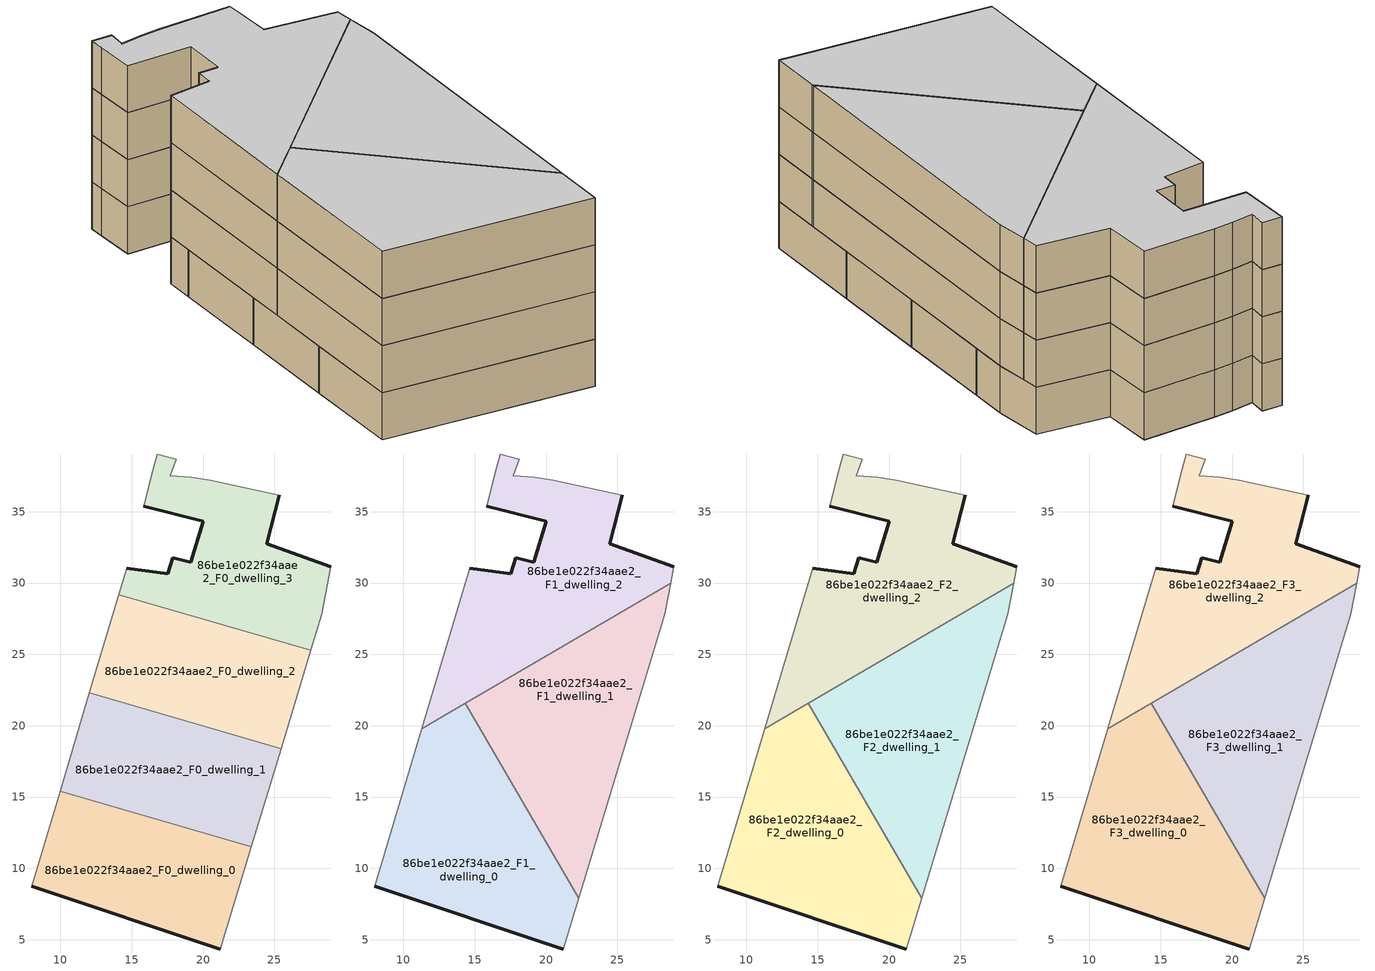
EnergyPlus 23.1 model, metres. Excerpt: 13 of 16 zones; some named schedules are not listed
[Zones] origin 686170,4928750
86be1e022f34aae2_F0_dwelling_0
 floor ground (EU_floor_Construction): 21.22,4.35 23.38,11.5 9.98,15.4 7.99,8.74 z0
 wall outside (EU_wall_Construction): 21.22,4.35 7.99,8.74 z0:3
 wall adiabatic (EU_wall_Construction): 7.99,8.74 9.98,15.4 / 23.38,11.5 21.22,4.35 z0:3
 wall to 86be1e022f34aae2_F0_dwelling_1 (EU_wall_Construction): 9.98,15.4 23.38,11.5 z0:3
86be1e022f34aae2_F0_dwelling_1
 floor ground (EU_floor_Construction): 23.38,11.5 25.47,18.4 12.04,22.3 9.98,15.4 z0
 wall adiabatic (EU_wall_Construction): 9.98,15.4 12.04,22.3 / 25.47,18.4 23.38,11.5 z0:3
 wall to 86be1e022f34aae2_F0_dwelling_2 (EU_wall_Construction): 12.04,22.3 25.47,18.4 z0:3
86be1e022f34aae2_F0_dwelling_2
 floor ground (EU_floor_Construction): 25.47,18.4 27.55,25.28 14.1,29.19 12.04,22.3 z0
 wall adiabatic (EU_wall_Construction): 12.04,22.3 14.1,29.19 / 27.55,25.28 25.47,18.4 z0:3
 wall to 86be1e022f34aae2_F0_dwelling_3 (EU_wall_Construction): 14.1,29.19 27.55,25.28 z0:3
86be1e022f34aae2_F0_dwelling_3
 floor ground (EU_floor_Construction): 27.55,25.28 28.32,27.82 28.96,31.15 24.48,32.77 25.36,36.17 20.5,37.19 19.18,37.4 17.7,37.53 18.11,38.69 16.81,39.04 16.53,38.02 15.83,35.38 20,34.34 19.14,31.46 17.87,31.78 17.53,30.65 14.65,31.03 14.1,29.19 z0
 wall outside (EU_wall_Construction): 25.36,36.17 24.48,32.77 28.96,31.15 / 14.65,31.03 17.53,30.65 17.87,31.78 19.14,31.46 20,34.34 15.83,35.38 z0:3
 wall adiabatic (EU_wall_Construction): 15.83,35.38 16.53,38.02 16.81,39.04 18.11,38.69 17.7,37.53 19.18,37.4 20.5,37.19 25.36,36.17 / 28.96,31.15 28.32,27.82 27.55,25.28 / 14.1,29.19 14.65,31.03 z0:3
86be1e022f34aae2_F1_dwelling_0
 floor to 86be1e022f34aae2_F0_dwelling_0 (EU_floor_Construction): 21.22,4.35 22.3,7.92 19.55,12.62 9.98,15.4 7.99,8.74 z3
 floor to 86be1e022f34aae2_F0_dwelling_1 (EU_floor_Construction): 19.55,12.62 14.33,21.56 11.29,19.79 9.98,15.4 z3
 wall outside (EU_wall_Construction): 21.22,4.35 7.99,8.74 z3:6
 wall adiabatic (EU_wall_Construction): 7.99,8.74 11.29,19.79 / 22.3,7.92 21.22,4.35 z3:6
 wall to 86be1e022f34aae2_F1_dwelling_1 (EU_wall_Construction): 14.33,21.56 22.3,7.92 z3:6
 wall to 86be1e022f34aae2_F1_dwelling_2 (EU_wall_Construction): 11.29,19.79 14.33,21.56 z3:6
86be1e022f34aae2_F1_dwelling_1
 floor to 86be1e022f34aae2_F0_dwelling_1 (EU_floor_Construction): 23.38,11.5 25.47,18.4 14.42,21.61 14.33,21.56 19.55,12.62 z3
 floor to 86be1e022f34aae2_F0_dwelling_0 (EU_floor_Construction): 22.3,7.92 23.38,11.5 19.55,12.62 z3
 floor to 86be1e022f34aae2_F0_dwelling_2 (EU_floor_Construction): 25.47,18.4 27.55,25.28 22.98,26.61 14.42,21.61 z3
 floor to 86be1e022f34aae2_F0_dwelling_3 (EU_floor_Construction): 27.55,25.28 28.32,27.82 28.73,29.97 22.98,26.61 z3
 wall adiabatic (EU_wall_Construction): 28.73,29.97 28.32,27.82 22.3,7.92 z3:6
 wall to 86be1e022f34aae2_F1_dwelling_2 (EU_wall_Construction): 14.33,21.56 28.73,29.97 z3:6
86be1e022f34aae2_F1_dwelling_2
 floor to 86be1e022f34aae2_F0_dwelling_2 (EU_floor_Construction): 22.98,26.61 14.1,29.19 12.04,22.3 14.42,21.61 z3
 floor to 86be1e022f34aae2_F0_dwelling_3 (EU_floor_Construction): 28.73,29.97 28.96,31.15 24.48,32.77 25.36,36.17 20.5,37.19 19.18,37.4 17.7,37.53 18.11,38.69 16.81,39.04 16.53,38.02 15.83,35.38 20,34.34 19.14,31.46 17.87,31.78 17.53,30.65 14.65,31.03 14.1,29.19 22.98,26.61 z3
 floor to 86be1e022f34aae2_F0_dwelling_1 (EU_floor_Construction): 14.42,21.61 12.04,22.3 11.29,19.79 z3
 wall outside (EU_wall_Construction): 25.36,36.17 24.48,32.77 28.96,31.15 / 14.65,31.03 17.53,30.65 17.87,31.78 19.14,31.46 20,34.34 15.83,35.38 z3:6
 wall adiabatic (EU_wall_Construction): 15.83,35.38 16.53,38.02 16.81,39.04 18.11,38.69 17.7,37.53 19.18,37.4 20.5,37.19 25.36,36.17 / 28.96,31.15 28.73,29.97 / 11.29,19.79 14.65,31.03 z3:6
86be1e022f34aae2_F2_dwelling_0
 floor to 86be1e022f34aae2_F1_dwelling_0 (EU_floor_Construction): 21.22,4.35 22.3,7.92 14.33,21.56 11.29,19.79 7.99,8.74 z6
 wall outside (EU_wall_Construction): 21.22,4.35 7.99,8.74 z6:9
 wall adiabatic (EU_wall_Construction): 7.99,8.74 11.29,19.79 / 22.3,7.92 21.22,4.35 z6:9
 wall to 86be1e022f34aae2_F2_dwelling_1 (EU_wall_Construction): 14.33,21.56 22.3,7.92 z6:9
 wall to 86be1e022f34aae2_F2_dwelling_2 (EU_wall_Construction): 11.29,19.79 14.33,21.56 z6:9
86be1e022f34aae2_F2_dwelling_1
 floor to 86be1e022f34aae2_F1_dwelling_1 (EU_floor_Construction): 22.3,7.92 28.32,27.82 28.73,29.97 14.33,21.56 z6
 wall adiabatic (EU_wall_Construction): 28.73,29.97 28.32,27.82 22.3,7.92 z6:9
 wall to 86be1e022f34aae2_F2_dwelling_2 (EU_wall_Construction): 14.33,21.56 28.73,29.97 z6:9
86be1e022f34aae2_F2_dwelling_2
 floor to 86be1e022f34aae2_F1_dwelling_2 (EU_floor_Construction): 28.73,29.97 28.96,31.15 24.48,32.77 25.36,36.17 20.5,37.19 19.18,37.4 17.7,37.53 18.11,38.69 16.81,39.04 16.53,38.02 15.83,35.38 20,34.34 19.14,31.46 17.87,31.78 17.53,30.65 14.65,31.03 11.29,19.79 z6
 wall outside (EU_wall_Construction): 25.36,36.17 24.48,32.77 28.96,31.15 / 14.65,31.03 17.53,30.65 17.87,31.78 19.14,31.46 20,34.34 15.83,35.38 z6:9
 wall adiabatic (EU_wall_Construction): 15.83,35.38 16.53,38.02 16.81,39.04 18.11,38.69 17.7,37.53 19.18,37.4 20.5,37.19 25.36,36.17 / 28.96,31.15 28.73,29.97 / 11.29,19.79 14.65,31.03 z6:9
86be1e022f34aae2_F3_dwelling_0
 floor to 86be1e022f34aae2_F2_dwelling_0 (EU_floor_Construction): 21.22,4.35 22.3,7.92 14.33,21.56 11.29,19.79 7.99,8.74 z9
 wall outside (EU_wall_Construction): 21.22,4.35 7.99,8.74 z9:12
 wall adiabatic (EU_wall_Construction): 7.99,8.74 11.29,19.79 / 22.3,7.92 21.22,4.35 z9:12
 wall to 86be1e022f34aae2_F3_dwelling_1 (EU_wall_Construction): 14.33,21.56 22.3,7.92 z9:12
 wall to 86be1e022f34aae2_F3_dwelling_2 (EU_wall_Construction): 11.29,19.79 14.33,21.56 z9:12
 ceiling to 86be1e022f34aae2_F4_dwelling_0 (EU_floor_Construction): 14.33,21.56 22.3,7.92 21.22,4.35 7.99,8.74 11.29,19.79 z12
86be1e022f34aae2_F3_dwelling_1
 floor to 86be1e022f34aae2_F2_dwelling_1 (EU_floor_Construction): 22.3,7.92 28.32,27.82 28.73,29.97 14.33,21.56 z9
 wall adiabatic (EU_wall_Construction): 28.73,29.97 28.32,27.82 22.3,7.92 z9:12
 wall to 86be1e022f34aae2_F3_dwelling_2 (EU_wall_Construction): 14.33,21.56 28.73,29.97 z9:12
 ceiling to 86be1e022f34aae2_F4_dwelling_1 (EU_floor_Construction): 28.73,29.97 28.32,27.82 22.3,7.92 14.33,21.56 z12
86be1e022f34aae2_F3_dwelling_2
 floor to 86be1e022f34aae2_F2_dwelling_2 (EU_floor_Construction): 28.73,29.97 28.96,31.15 24.48,32.77 25.36,36.17 20.5,37.19 19.18,37.4 17.7,37.53 18.11,38.69 16.81,39.04 16.53,38.02 15.83,35.38 20,34.34 19.14,31.46 17.87,31.78 17.53,30.65 14.65,31.03 11.29,19.79 z9
 wall outside (EU_wall_Construction): 25.36,36.17 24.48,32.77 28.96,31.15 / 14.65,31.03 17.53,30.65 17.87,31.78 19.14,31.46 20,34.34 15.83,35.38 z9:12
 wall adiabatic (EU_wall_Construction): 15.83,35.38 16.53,38.02 16.81,39.04 18.11,38.69 17.7,37.53 19.18,37.4 20.5,37.19 25.36,36.17 / 28.96,31.15 28.73,29.97 / 11.29,19.79 14.65,31.03 z9:12
 ceiling to 86be1e022f34aae2_F4_dwelling_2 (EU_floor_Construction): 25.36,36.17 24.48,32.77 28.96,31.15 28.73,29.97 11.29,19.79 14.65,31.03 17.53,30.65 17.87,31.78 19.14,31.46 20,34.34 15.83,35.38 16.53,38.02 16.81,39.04 18.11,38.69 17.7,37.53 19.18,37.4 20.5,37.19 z12
[Building]
EU S2 Campaign: North Axis=0; Terrain=City; Solar Distribution=FullExterior
[Site:Location]
Bologna: Latitude=44.5; Longitude=11.25; Time Zone=1; Elevation=37
[SizingPeriod:WeatherFileDays]
AnnualSizingPeriod: Begin Month=1; Begin Day of Month=1; End Month=12; End Day of Month=31; Day of Week for Start Day=Monday; Use Weather File Daylight Saving Period=No; Use Weather File Rain and Snow Indicators=No
[MATERIAL]
EU_InternalMass_Material: Roughness=MediumRough; Thickness=0.1; Conductivity=1; Density=1800; Specific Heat=900; Thermal Absorptance=0.9; Solar Absorptance=0.7; Visible Absorptance=0.7
[MATERIAL:NOMASS] Roughness=MediumRough; Thermal Absorptance=0.9; Solar Absorptance=0.7; Visible Absorptance=0.7
Name | Thermal Resistance
EU_wall_NoMass | 0.905828
EU_floor_NoMass | 0.67114
[CONSTRUCTION]
EU_wall_Construction: EU_wall_NoMass
EU_floor_Construction: EU_floor_NoMass
EU_InternalMass_Construction: EU_InternalMass_Material
[ZONE] Type=1; Multiplier=1; Ceiling Height=autocalculate; Floor Area=autocalculate; Part of Total Floor Area=Yes
Name | Volume
86be1e022f34aae2_F0_dwelling_0 | 301.822
86be1e022f34aae2_F1_dwelling_0; 86be1e022f34aae2_F2_dwelling_0; 86be1e022f34aae2_F3_dwelling_0 | 402.448
86be1e022f34aae2_F0_dwelling_1; 86be1e022f34aae2_F0_dwelling_2 | 301.83
86be1e022f34aae2_F1_dwelling_1; 86be1e022f34aae2_F2_dwelling_1; 86be1e022f34aae2_F3_dwelling_1 | 402.407
86be1e022f34aae2_F1_dwelling_2; 86be1e022f34aae2_F2_dwelling_2; 86be1e022f34aae2_F3_dwelling_2 | 402.454
86be1e022f34aae2_F0_dwelling_3 | 301.824
[INTERNALMASS] Construction=EU_InternalMass_Construction
Name | Zone or ZoneList | Surface Area
86be1e022f34aae2_F0_dwelling_0_EU_InternalMass | 86be1e022f34aae2_F0_dwelling_0 | 100.607
86be1e022f34aae2_F0_dwelling_1_EU_InternalMass | 86be1e022f34aae2_F0_dwelling_1 | 100.61
86be1e022f34aae2_F0_dwelling_2_EU_InternalMass | 86be1e022f34aae2_F0_dwelling_2 | 100.61
86be1e022f34aae2_F0_dwelling_3_EU_InternalMass | 86be1e022f34aae2_F0_dwelling_3 | 100.608
86be1e022f34aae2_F1_dwelling_0_EU_InternalMass | 86be1e022f34aae2_F1_dwelling_0 | 134.151
86be1e022f34aae2_F1_dwelling_1_EU_InternalMass | 86be1e022f34aae2_F1_dwelling_1 | 134.138
86be1e022f34aae2_F1_dwelling_2_EU_InternalMass | 86be1e022f34aae2_F1_dwelling_2 | 134.151
86be1e022f34aae2_F2_dwelling_0_EU_InternalMass | 86be1e022f34aae2_F2_dwelling_0 | 134.151
86be1e022f34aae2_F2_dwelling_1_EU_InternalMass | 86be1e022f34aae2_F2_dwelling_1 | 134.138
86be1e022f34aae2_F2_dwelling_2_EU_InternalMass | 86be1e022f34aae2_F2_dwelling_2 | 134.151
86be1e022f34aae2_F3_dwelling_0_EU_InternalMass | 86be1e022f34aae2_F3_dwelling_0 | 134.151
86be1e022f34aae2_F3_dwelling_1_EU_InternalMass | 86be1e022f34aae2_F3_dwelling_1 | 134.138
86be1e022f34aae2_F3_dwelling_2_EU_InternalMass | 86be1e022f34aae2_F3_dwelling_2 | 134.151
[OTHEREQUIPMENT] Fuel Type=Electricity; Design Level Calculation Method=Watts/Area; Power per Zone Floor Area=1; Fraction Latent=0; Fraction Radiant=0; Fraction Lost=0; Carbon Dioxide Generation Rate=0; EndUse Subcategory=EU_Step8_InternalGains
Name | Zone or ZoneList or Space or SpaceList | Schedule
EU_Step8_InternalGain_86be1e022f34aae2_F0_dwelling_0_f000 | 86be1e022f34aae2_F0_dwelling_0 | EU_Step8_GainSchedule_86be1e022f34aae2_F0_dwelling_0_f000
EU_Step8_InternalGain_86be1e022f34aae2_F0_dwelling_1_f000 | 86be1e022f34aae2_F0_dwelling_1 | EU_Step8_GainSchedule_86be1e022f34aae2_F0_dwelling_1_f000
EU_Step8_InternalGain_86be1e022f34aae2_F0_dwelling_2_f000 | 86be1e022f34aae2_F0_dwelling_2 | EU_Step8_GainSchedule_86be1e022f34aae2_F0_dwelling_2_f000
EU_Step8_InternalGain_86be1e022f34aae2_F0_dwelling_3_f000 | 86be1e022f34aae2_F0_dwelling_3 | EU_Step8_GainSchedule_86be1e022f34aae2_F0_dwelling_3_f000
EU_Step8_InternalGain_86be1e022f34aae2_F1_dwelling_0_f000 | 86be1e022f34aae2_F1_dwelling_0 | EU_Step8_GainSchedule_86be1e022f34aae2_F1_dwelling_0_f000
EU_Step8_InternalGain_86be1e022f34aae2_F1_dwelling_1_f000 | 86be1e022f34aae2_F1_dwelling_1 | EU_Step8_GainSchedule_86be1e022f34aae2_F1_dwelling_1_f000
EU_Step8_InternalGain_86be1e022f34aae2_F1_dwelling_2_f000 | 86be1e022f34aae2_F1_dwelling_2 | EU_Step8_GainSchedule_86be1e022f34aae2_F1_dwelling_2_f000
EU_Step8_InternalGain_86be1e022f34aae2_F2_dwelling_0_f000 | 86be1e022f34aae2_F2_dwelling_0 | EU_Step8_GainSchedule_86be1e022f34aae2_F2_dwelling_0_f000
EU_Step8_InternalGain_86be1e022f34aae2_F2_dwelling_1_f000 | 86be1e022f34aae2_F2_dwelling_1 | EU_Step8_GainSchedule_86be1e022f34aae2_F2_dwelling_1_f000
EU_Step8_InternalGain_86be1e022f34aae2_F2_dwelling_2_f000 | 86be1e022f34aae2_F2_dwelling_2 | EU_Step8_GainSchedule_86be1e022f34aae2_F2_dwelling_2_f000
EU_Step8_InternalGain_86be1e022f34aae2_F3_dwelling_0_f000 | 86be1e022f34aae2_F3_dwelling_0 | EU_Step8_GainSchedule_86be1e022f34aae2_F3_dwelling_0_f000
EU_Step8_InternalGain_86be1e022f34aae2_F3_dwelling_1_f000 | 86be1e022f34aae2_F3_dwelling_1 | EU_Step8_GainSchedule_86be1e022f34aae2_F3_dwelling_1_f000
EU_Step8_InternalGain_86be1e022f34aae2_F3_dwelling_2_f000 | 86be1e022f34aae2_F3_dwelling_2 | EU_Step8_GainSchedule_86be1e022f34aae2_F3_dwelling_2_f000
[ZONEVENTILATION:DESIGNFLOWRATE] Schedule=EU_AlwaysOn; Design Flow Rate Calculation Method=AirChanges/Hour; Air Changes per Hour=0.73129; Ventilation Type=Natural; Fan Pressure Rise=0; Fan Total Efficiency=1; Constant Term Coefficient=1; Temperature Term Coefficient=0; Velocity Term Coefficient=0; Velocity Squared Term Coefficient=0; Minimum Indoor Temperature=-100; Maximum Indoor Temperature=100; Delta Temperature=-100; Minimum Outdoor Temperature=-100; Maximum Outdoor Temperature=100; Maximum Wind Speed=40
Name | Zone or ZoneList or Space or SpaceList
EU_ConstantAir_86be1e022f34aae2_F0_dwelling_0 | 86be1e022f34aae2_F0_dwelling_0
EU_ConstantAir_86be1e022f34aae2_F0_dwelling_1 | 86be1e022f34aae2_F0_dwelling_1
EU_ConstantAir_86be1e022f34aae2_F0_dwelling_2 | 86be1e022f34aae2_F0_dwelling_2
EU_ConstantAir_86be1e022f34aae2_F0_dwelling_3 | 86be1e022f34aae2_F0_dwelling_3
EU_ConstantAir_86be1e022f34aae2_F1_dwelling_0 | 86be1e022f34aae2_F1_dwelling_0
EU_ConstantAir_86be1e022f34aae2_F1_dwelling_1 | 86be1e022f34aae2_F1_dwelling_1
EU_ConstantAir_86be1e022f34aae2_F1_dwelling_2 | 86be1e022f34aae2_F1_dwelling_2
EU_ConstantAir_86be1e022f34aae2_F2_dwelling_0 | 86be1e022f34aae2_F2_dwelling_0
EU_ConstantAir_86be1e022f34aae2_F2_dwelling_1 | 86be1e022f34aae2_F2_dwelling_1
EU_ConstantAir_86be1e022f34aae2_F2_dwelling_2 | 86be1e022f34aae2_F2_dwelling_2
EU_ConstantAir_86be1e022f34aae2_F3_dwelling_0 | 86be1e022f34aae2_F3_dwelling_0
EU_ConstantAir_86be1e022f34aae2_F3_dwelling_1 | 86be1e022f34aae2_F3_dwelling_1
EU_ConstantAir_86be1e022f34aae2_F3_dwelling_2 | 86be1e022f34aae2_F3_dwelling_2
[HVACTEMPLATE:THERMOSTAT] Constant Heating Setpoint=20; Constant Cooling Setpoint=50
EU_HeatOnly_86be1e022f34aae2_F0_dwelling_0; EU_HeatOnly_86be1e022f34aae2_F0_dwelling_1; EU_HeatOnly_86be1e022f34aae2_F0_dwelling_2; EU_HeatOnly_86be1e022f34aae2_F0_dwelling_3; EU_HeatOnly_86be1e022f34aae2_F1_dwelling_0; EU_HeatOnly_86be1e022f34aae2_F1_dwelling_1; EU_HeatOnly_86be1e022f34aae2_F1_dwelling_2; EU_HeatOnly_86be1e022f34aae2_F2_dwelling_0; EU_HeatOnly_86be1e022f34aae2_F2_dwelling_1; EU_HeatOnly_86be1e022f34aae2_F2_dwelling_2; EU_HeatOnly_86be1e022f34aae2_F3_dwelling_0; EU_HeatOnly_86be1e022f34aae2_F3_dwelling_1; EU_HeatOnly_86be1e022f34aae2_F3_dwelling_2; EU_HeatOnly_86be1e022f34aae2_F4_dwelling_0; EU_HeatOnly_86be1e022f34aae2_F4_dwelling_1; EU_HeatOnly_86be1e022f34aae2_F4_dwelling_2
[HVACTEMPLATE:ZONE:IDEALLOADSAIRSYSTEM] System Availability Schedule=EU_AlwaysOn; Maximum Heating Supply Air Temperature=50; Minimum Cooling Supply Air Temperature=13; Maximum Heating Supply Air Humidity Ratio=0.0156; Minimum Cooling Supply Air Humidity Ratio=0.0077; Heating Limit=NoLimit; Cooling Limit=NoLimit; Heating Availability Schedule=EU_AlwaysOn; Cooling Availability Schedule=EU_CoolingOff; Dehumidification Control Type=ConstantSensibleHeatRatio; Cooling Sensible Heat Ratio=0.7; Dehumidification Setpoint=60; Humidification Control Type=None; Humidification Setpoint=30; Outdoor Air Method=None; Outdoor Air Flow Rate per Person=0.00944; Outdoor Air Flow Rate per Zone Floor Area=0; Outdoor Air Flow Rate per Zone=0; Demand Controlled Ventilation Type=None; Outdoor Air Economizer Type=NoEconomizer; Heat Recovery Type=None; Sensible Heat Recovery Effectiveness=0.7; Latent Heat Recovery Effectiveness=0.65
Name | Template Thermostat
86be1e022f34aae2_F0_dwelling_0 | EU_HeatOnly_86be1e022f34aae2_F0_dwelling_0
86be1e022f34aae2_F0_dwelling_1 | EU_HeatOnly_86be1e022f34aae2_F0_dwelling_1
86be1e022f34aae2_F0_dwelling_2 | EU_HeatOnly_86be1e022f34aae2_F0_dwelling_2
86be1e022f34aae2_F0_dwelling_3 | EU_HeatOnly_86be1e022f34aae2_F0_dwelling_3
86be1e022f34aae2_F1_dwelling_0 | EU_HeatOnly_86be1e022f34aae2_F1_dwelling_0
86be1e022f34aae2_F1_dwelling_1 | EU_HeatOnly_86be1e022f34aae2_F1_dwelling_1
86be1e022f34aae2_F1_dwelling_2 | EU_HeatOnly_86be1e022f34aae2_F1_dwelling_2
86be1e022f34aae2_F2_dwelling_0 | EU_HeatOnly_86be1e022f34aae2_F2_dwelling_0
86be1e022f34aae2_F2_dwelling_1 | EU_HeatOnly_86be1e022f34aae2_F2_dwelling_1
86be1e022f34aae2_F2_dwelling_2 | EU_HeatOnly_86be1e022f34aae2_F2_dwelling_2
86be1e022f34aae2_F3_dwelling_0 | EU_HeatOnly_86be1e022f34aae2_F3_dwelling_0
86be1e022f34aae2_F3_dwelling_1 | EU_HeatOnly_86be1e022f34aae2_F3_dwelling_1
86be1e022f34aae2_F3_dwelling_2 | EU_HeatOnly_86be1e022f34aae2_F3_dwelling_2
[SIZING:ZONE] Zone Cooling Design Supply Air Temperature Input Method=SupplyAirTemperature; Zone Cooling Design Supply Air Temperature=13; Zone Heating Design Supply Air Temperature Input Method=SupplyAirTemperature; Zone Heating Design Supply Air Temperature=50; Zone Cooling Design Supply Air Humidity Ratio=0.008; Zone Heating Design Supply Air Humidity Ratio=0.008; Cooling Design Air Flow Method=DesignDay; Cooling Design Air Flow Rate=0; Cooling Minimum Air Flow per Zone Floor Area=0.000762; Cooling Minimum Air Flow=0; Cooling Minimum Air Flow Fraction=0.2; Heating Design Air Flow Method=DesignDay; Heating Design Air Flow Rate=0; Heating Maximum Air Flow per Zone Floor Area=0.002032; Heating Maximum Air Flow=0.141576; Heating Maximum Air Flow Fraction=0.3; Account for Dedicated Outdoor Air System=No; Dedicated Outdoor Air System Control Strategy=NeutralSupplyAir; Dedicated Outdoor Air Low Setpoint Temperature for Design=autosize; Dedicated Outdoor Air High Setpoint Temperature for Design=autosize; Zone Load Sizing Method=Sensible Load Only No Latent Load; Zone Latent Cooling Design Supply Air Humidity Ratio Input Method=HumidityRatioDifference; Zone Cooling Design Supply Air Humidity Ratio Difference=0.005; Zone Latent Heating Design Supply Air Humidity Ratio Input Method=HumidityRatioDifference; Zone Humidification Design Supply Air Humidity Ratio Difference=0.005
86be1e022f34aae2_F0_dwelling_0; 86be1e022f34aae2_F0_dwelling_1; 86be1e022f34aae2_F0_dwelling_2; 86be1e022f34aae2_F0_dwelling_3; 86be1e022f34aae2_F1_dwelling_0; 86be1e022f34aae2_F1_dwelling_1; 86be1e022f34aae2_F1_dwelling_2; 86be1e022f34aae2_F2_dwelling_0; 86be1e022f34aae2_F2_dwelling_1; 86be1e022f34aae2_F2_dwelling_2; 86be1e022f34aae2_F3_dwelling_0; 86be1e022f34aae2_F3_dwelling_1
